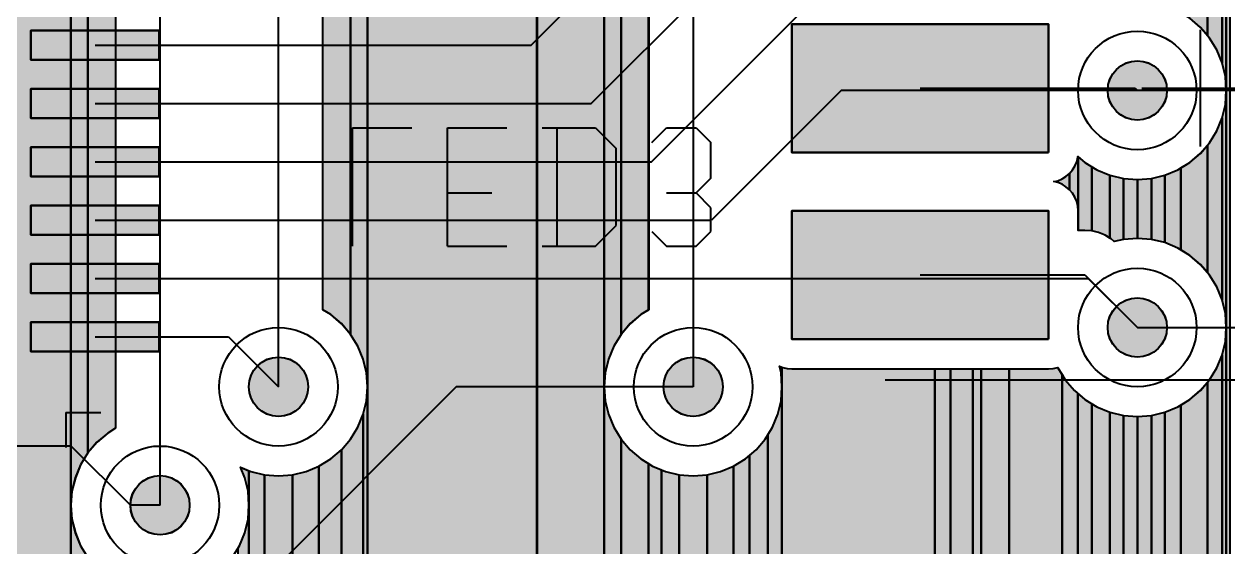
# Model space of a CAD drawing. Header units: millimetres. Extents: x 1.4 to 58.4, y 2.1 to 36.1.
# Drawn here: x 26.27 to 36.6, y 10.12 to 14.61 of the extents above; entities that cross this region are included whole.
import ezdxf

# ---------------------------------------------------------------- set-up
doc = ezdxf.new("R2010")
doc.units = ezdxf.units.MM
for name, color, linetype in [('bottom_copper', 7, 'Continuous'), ('bottom_silk', 7, 'Continuous'), ('drill_plated', 7, 'Continuous'), ('top_copper', 7, 'Continuous'), ('top_silk', 7, 'Continuous')]:
    doc.layers.add(name, color=color, linetype=linetype)

# ---------------------------------------------------------------- blocks, each defined once
blk = doc.blocks.new('Block8124')
at = {"layer": 'bottom_copper', "lineweight": 40}
for points in [[(1.408, 11.049), (1.401, 11.169), (1.373, 11.285), (1.373, 12.483), (1.408, 12.513), (1.408, 11.049)], [(1.438, 0), (1.408, 0), (1.408, 12.513), (1.438, 12.538), (1.438, 0)], [(1.247, 11.519), (1.187, 11.589), (1.096, 11.667), (1.02, 11.714), (1.02, 12.326), (1.136, 12.354), (1.247, 12.4), (1.247, 11.519)], [(1.373, 11.285), (1.327, 11.396), (1.265, 11.498), (1.247, 11.519), (1.247, 12.4), (1.35, 12.463), (1.373, 12.483), (1.373, 11.285)], [(1.408, 9.017), (1.401, 9.137), (1.373, 9.253), (1.373, 10.813), (1.401, 10.929), (1.408, 11.049), (1.408, 9.017)], [(1.373, 9.253), (1.327, 9.364), (1.265, 9.466), (1.247, 9.487), (1.247, 10.579), (1.265, 10.6), (1.327, 10.702), (1.373, 10.813), (1.373, 9.253)], [(1.247, 9.487), (1.187, 9.558), (1.096, 9.635), (1.02, 9.682), (1.02, 10.384), (1.096, 10.431), (1.187, 10.508), (1.247, 10.579), (1.247, 9.487)], [(0.139, 10.017), (0.136, 10.057), (0.127, 10.096), (0.111, 10.133), (0.09, 10.167), (0.065, 10.197), (0.065, 10.337), (0.09, 10.367), (0.111, 10.401), (0.127, 10.438), (0.136, 10.477), (0.136, 10.482), (0.139, 10.48), (0.139, 10.017)], [(0.256, 9.845), (0.196, 9.849), (0.181, 9.848), (0.139, 9.848), (0.139, 10.48), (0.197, 10.431), (0.256, 10.394), (0.256, 9.845)], [(0.065, 10.197), (0.034, 10.223), (0, 10.244), (-0.037, 10.259), (-0.069, 10.267), (-0.037, 10.275), (0, 10.29), (0.034, 10.311), (0.065, 10.337), (0.065, 10.197)], [(0.41, 9.783), (0.37, 9.808), (0.314, 9.831), (0.256, 9.845), (0.256, 10.394), (0.299, 10.368), (0.41, 10.322), (0.41, 9.783)], [(1.02, 9.682), (0.993, 9.698), (0.883, 9.744), (0.883, 10.322), (0.993, 10.368), (1.02, 10.384), (1.02, 9.682)], [(0.527, 9.772), (0.448, 9.753), (0.421, 9.776), (0.41, 9.783), (0.41, 10.322), (0.527, 10.294), (0.527, 9.772)], [(0.646, 9.781), (0.527, 9.772), (0.527, 10.294), (0.646, 10.285), (0.646, 9.781)], [(0.766, 9.772), (0.646, 9.781), (0.646, 10.285), (0.766, 10.294), (0.766, 9.772)], [(0.883, 9.744), (0.766, 9.772), (0.766, 10.294), (0.883, 10.322), (0.883, 9.744)], [(0.139, 9.848), (0.138, 9.848), (0.138, 10.007), (0.139, 10.017), (0.139, 9.848)], [(1.408, 0), (1.373, 0), (1.373, 8.781), (1.401, 8.897), (1.408, 9.017), (1.408, 0)], [(1.373, 0), (1.247, 0), (1.247, 8.547), (1.265, 8.568), (1.327, 8.67), (1.373, 8.781), (1.373, 0)], [(0, 0), (-0.454, 0), (-0.454, 8.663), (-0.126, 8.663), (-0.116, 8.662), (-0.076, 8.665), (-0.037, 8.675), (-0.035, 8.67), (0, 8.613), (0, 0)], [(0.136, 0), (0, 0), (0, 8.613), (0.028, 8.568), (0.106, 8.476), (0.136, 8.451), (0.136, 0)], [(1.247, 0), (1.02, 0), (1.02, 8.352), (1.096, 8.399), (1.187, 8.476), (1.247, 8.547), (1.247, 0)], [(0.256, 0), (0.136, 0), (0.136, 8.451), (0.197, 8.399), (0.256, 8.362), (0.256, 0)], [(0.41, 0), (0.256, 0), (0.256, 8.362), (0.299, 8.336), (0.41, 8.29), (0.41, 0)], [(0.527, 0), (0.41, 0), (0.41, 8.29), (0.527, 8.262), (0.527, 0)], [(0.646, 0), (0.527, 0), (0.527, 8.262), (0.646, 8.253), (0.646, 0)], [(0.766, 0), (0.646, 0), (0.646, 8.253), (0.766, 8.262), (0.766, 0)], [(0.883, 0), (0.766, 0), (0.766, 8.262), (0.883, 8.29), (0.883, 0)], [(1.02, 0), (0.883, 0), (0.883, 8.29), (0.993, 8.336), (1.02, 8.352), (1.02, 0)]]:
    blk.add_hatch(color=7, dxfattribs=at).paths.add_polyline_path(points, flags=0)
at = {"layer": 'bottom_copper', "color": 7, "lineweight": 40}
for points in [[(1.408, 11.049), (1.401, 11.169), (1.373, 11.285), (1.373, 12.483), (1.408, 12.513), (1.408, 11.049)], [(1.438, 0), (1.408, 0), (1.408, 12.513), (1.438, 12.538), (1.438, 0)], [(1.247, 11.519), (1.187, 11.589), (1.096, 11.667), (1.02, 11.714), (1.02, 12.326), (1.136, 12.354), (1.247, 12.4), (1.247, 11.519)], [(1.373, 11.285), (1.327, 11.396), (1.265, 11.498), (1.247, 11.519), (1.247, 12.4), (1.35, 12.463), (1.373, 12.483), (1.373, 11.285)], [(1.408, 9.017), (1.401, 9.137), (1.373, 9.253), (1.373, 10.813), (1.401, 10.929), (1.408, 11.049), (1.408, 9.017)], [(1.373, 9.253), (1.327, 9.364), (1.265, 9.466), (1.247, 9.487), (1.247, 10.579), (1.265, 10.6), (1.327, 10.702), (1.373, 10.813), (1.373, 9.253)], [(1.247, 9.487), (1.187, 9.558), (1.096, 9.635), (1.02, 9.682), (1.02, 10.384), (1.096, 10.431), (1.187, 10.508), (1.247, 10.579), (1.247, 9.487)], [(0.139, 10.017), (0.136, 10.057), (0.127, 10.096), (0.111, 10.133), (0.09, 10.167), (0.065, 10.197), (0.065, 10.337), (0.09, 10.367), (0.111, 10.401), (0.127, 10.438), (0.136, 10.477), (0.136, 10.482), (0.139, 10.48), (0.139, 10.017)], [(0.256, 9.845), (0.196, 9.849), (0.181, 9.848), (0.139, 9.848), (0.139, 10.48), (0.197, 10.431), (0.256, 10.394), (0.256, 9.845)], [(0.065, 10.197), (0.034, 10.223), (0, 10.244), (-0.037, 10.259), (-0.069, 10.267), (-0.037, 10.275), (0, 10.29), (0.034, 10.311), (0.065, 10.337), (0.065, 10.197)], [(0.41, 9.783), (0.37, 9.808), (0.314, 9.831), (0.256, 9.845), (0.256, 10.394), (0.299, 10.368), (0.41, 10.322), (0.41, 9.783)], [(1.02, 9.682), (0.993, 9.698), (0.883, 9.744), (0.883, 10.322), (0.993, 10.368), (1.02, 10.384), (1.02, 9.682)], [(0.527, 9.772), (0.448, 9.753), (0.421, 9.776), (0.41, 9.783), (0.41, 10.322), (0.527, 10.294), (0.527, 9.772)], [(0.646, 9.781), (0.527, 9.772), (0.527, 10.294), (0.646, 10.285), (0.646, 9.781)], [(0.766, 9.772), (0.646, 9.781), (0.646, 10.285), (0.766, 10.294), (0.766, 9.772)], [(0.883, 9.744), (0.766, 9.772), (0.766, 10.294), (0.883, 10.322), (0.883, 9.744)], [(0.139, 9.848), (0.138, 9.848), (0.138, 10.007), (0.139, 10.017), (0.139, 9.848)], [(1.408, 0), (1.373, 0), (1.373, 8.781), (1.401, 8.897), (1.408, 9.017), (1.408, 0)], [(1.373, 0), (1.247, 0), (1.247, 8.547), (1.265, 8.568), (1.327, 8.67), (1.373, 8.781), (1.373, 0)], [(0, 0), (-0.454, 0), (-0.454, 8.663), (-0.126, 8.663), (-0.116, 8.662), (-0.076, 8.665), (-0.037, 8.675), (-0.035, 8.67), (0, 8.613), (0, 0)], [(0.136, 0), (0, 0), (0, 8.613), (0.028, 8.568), (0.106, 8.476), (0.136, 8.451), (0.136, 0)], [(1.247, 0), (1.02, 0), (1.02, 8.352), (1.096, 8.399), (1.187, 8.476), (1.247, 8.547), (1.247, 0)], [(0.256, 0), (0.136, 0), (0.136, 8.451), (0.197, 8.399), (0.256, 8.362), (0.256, 0)], [(0.41, 0), (0.256, 0), (0.256, 8.362), (0.299, 8.336), (0.41, 8.29), (0.41, 0)], [(0.527, 0), (0.41, 0), (0.41, 8.29), (0.527, 8.262), (0.527, 0)], [(0.646, 0), (0.527, 0), (0.527, 8.262), (0.646, 8.253), (0.646, 0)], [(0.766, 0), (0.646, 0), (0.646, 8.253), (0.766, 8.262), (0.766, 0)], [(0.883, 0), (0.766, 0), (0.766, 8.262), (0.883, 8.29), (0.883, 0)], [(1.02, 0), (0.883, 0), (0.883, 8.29), (0.993, 8.336), (1.02, 8.352), (1.02, 0)]]:
    blk.add_lwpolyline(points, close=True, dxfattribs=at)
blk = doc.blocks.new('Block11624')
at = {"layer": 'bottom_copper', "lineweight": 40}
for points in [[(2.562, 0), (1.109, 0), (1.109, 32.385), (2.562, 32.385), (2.562, 0)], [(2.566, 1.993), (2.562, 1.933), (2.562, 32.385), (2.566, 32.385), (2.566, 1.993)], [(3.139, 2.314), (2.959, 2.314), (2.944, 2.315), (2.884, 2.311), (2.826, 2.296), (2.77, 2.273), (2.719, 2.242), (2.674, 2.203), (2.635, 2.158), (2.603, 2.107), (2.58, 2.051), (2.566, 1.993), (2.566, 32.385), (3.139, 32.385), (3.139, 2.314)], [(3.285, 8.958), (3.222, 8.856), (3.176, 8.745), (3.148, 8.629), (3.139, 8.509), (3.139, 20.701), (3.148, 20.581), (3.176, 20.465), (3.222, 20.354), (3.285, 20.252), (3.285, 8.958)], [(3.521, 9.168), (3.454, 9.127), (3.362, 9.05), (3.285, 8.958), (3.285, 20.252), (3.362, 20.16), (3.454, 20.083), (3.521, 20.042), (3.521, 9.168)], [(1.109, 8.509), (1.102, 8.629), (1.074, 8.745), (1.028, 8.856), (0.965, 8.958), (0.965, 14.41), (1.028, 14.512), (1.074, 14.623), (1.102, 14.739), (1.109, 14.859), (1.109, 8.509)], [(0.965, 8.958), (0.887, 9.05), (0.796, 9.127), (0.728, 9.169), (0.728, 14.199), (0.796, 14.241), (0.887, 14.319), (0.965, 14.41), (0.965, 8.958)], [(3.522, 9.169), (3.521, 9.168), (3.521, 12.065), (3.522, 12.05), (3.522, 9.169)], [(4.665, 8.509), (4.658, 8.629), (4.644, 8.686), (4.665, 8.678), (4.665, 8.509)], [(5.977, 2.314), (4.665, 2.314), (4.665, 8.678), (4.672, 8.675), (4.711, 8.665), (4.751, 8.662), (4.761, 8.663), (5.977, 8.663), (5.977, 2.314)], [(6.11, 2.296), (6.052, 2.311), (5.992, 2.315), (5.977, 2.314), (5.977, 8.663), (6.11, 8.663), (6.11, 2.296)], [(6.301, 2.158), (6.262, 2.203), (6.217, 2.242), (6.166, 2.273), (6.11, 2.296), (6.11, 8.663), (6.301, 8.663), (6.301, 2.158)], [(6.374, 1.933), (6.369, 1.993), (6.355, 2.051), (6.332, 2.107), (6.301, 2.158), (6.301, 8.663), (6.374, 8.663), (6.374, 1.933)], [(6.613, 0), (6.374, 0), (6.374, 8.663), (6.613, 8.663), (6.613, 0)], [(1.109, 0), (1.074, 0), (1.074, 8.273), (1.102, 8.389), (1.109, 8.509), (1.109, 0)], [(3.285, 2.314), (3.139, 2.314), (3.139, 8.509), (3.148, 8.389), (3.176, 8.273), (3.222, 8.162), (3.285, 8.06), (3.285, 2.314)], [(4.665, 2.314), (4.545, 2.314), (4.545, 8.098), (4.584, 8.162), (4.63, 8.273), (4.658, 8.389), (4.665, 8.509), (4.665, 2.314)], [(1.074, 0), (0.887, 0), (0.887, 7.969), (0.965, 8.06), (1.028, 8.162), (1.074, 8.273), (1.074, 0)], [(3.521, 2.314), (3.285, 2.314), (3.285, 8.06), (3.362, 7.969), (3.454, 7.891), (3.521, 7.85), (3.521, 2.314)], [(4.545, 2.314), (4.387, 2.314), (4.387, 7.92), (4.444, 7.969), (4.521, 8.06), (4.545, 8.098), (4.545, 2.314)], [(0.887, 0), (0.694, 0), (0.694, 7.828), (0.796, 7.891), (0.887, 7.969), (0.887, 0)], [(3.633, 2.314), (3.521, 2.314), (3.521, 7.85), (3.556, 7.828), (3.633, 7.796), (3.633, 2.314)], [(4.387, 2.314), (4.25, 2.314), (4.25, 7.828), (4.352, 7.891), (4.387, 7.92), (4.387, 2.314)], [(0.093, 7.493), (0.086, 7.613), (0.058, 7.729), (0.021, 7.819), (0.093, 7.789), (0.093, 7.493)], [(0.227, 0), (0.093, 0), (0.093, 7.789), (0.111, 7.782), (0.227, 7.754), (0.227, 0)], [(0.467, 0), (0.227, 0), (0.227, 7.754), (0.347, 7.745), (0.467, 7.754), (0.467, 0)], [(0.694, 0), (0.467, 0), (0.467, 7.754), (0.583, 7.782), (0.694, 7.828), (0.694, 0)], [(3.783, 2.314), (3.633, 2.314), (3.633, 7.796), (3.667, 7.782), (3.783, 7.754), (3.783, 2.314)], [(4.023, 2.314), (3.783, 2.314), (3.783, 7.754), (3.903, 7.745), (4.023, 7.754), (4.023, 2.314)], [(4.25, 2.314), (4.023, 2.314), (4.023, 7.754), (4.139, 7.782), (4.25, 7.828), (4.25, 2.314)], [(0.093, 0), (0, 0), (0, 7.126), (0.012, 7.146), (0.058, 7.257), (0.086, 7.373), (0.093, 7.493), (0.093, 0)]]:
    blk.add_hatch(color=7, dxfattribs=at).paths.add_polyline_path(points, flags=0)
at = {"layer": 'bottom_copper', "color": 7, "lineweight": 40}
for points in [[(2.562, 0), (1.109, 0), (1.109, 32.385), (2.562, 32.385), (2.562, 0)], [(2.566, 1.993), (2.562, 1.933), (2.562, 32.385), (2.566, 32.385), (2.566, 1.993)], [(3.139, 2.314), (2.959, 2.314), (2.944, 2.315), (2.884, 2.311), (2.826, 2.296), (2.77, 2.273), (2.719, 2.242), (2.674, 2.203), (2.635, 2.158), (2.603, 2.107), (2.58, 2.051), (2.566, 1.993), (2.566, 32.385), (3.139, 32.385), (3.139, 2.314)], [(3.285, 8.958), (3.222, 8.856), (3.176, 8.745), (3.148, 8.629), (3.139, 8.509), (3.139, 20.701), (3.148, 20.581), (3.176, 20.465), (3.222, 20.354), (3.285, 20.252), (3.285, 8.958)], [(3.521, 9.168), (3.454, 9.127), (3.362, 9.05), (3.285, 8.958), (3.285, 20.252), (3.362, 20.16), (3.454, 20.083), (3.521, 20.042), (3.521, 9.168)], [(1.109, 8.509), (1.102, 8.629), (1.074, 8.745), (1.028, 8.856), (0.965, 8.958), (0.965, 14.41), (1.028, 14.512), (1.074, 14.623), (1.102, 14.739), (1.109, 14.859), (1.109, 8.509)], [(0.965, 8.958), (0.887, 9.05), (0.796, 9.127), (0.728, 9.169), (0.728, 14.199), (0.796, 14.241), (0.887, 14.319), (0.965, 14.41), (0.965, 8.958)], [(3.522, 9.169), (3.521, 9.168), (3.521, 12.065), (3.522, 12.05), (3.522, 9.169)], [(4.665, 8.509), (4.658, 8.629), (4.644, 8.686), (4.665, 8.678), (4.665, 8.509)], [(5.977, 2.314), (4.665, 2.314), (4.665, 8.678), (4.672, 8.675), (4.711, 8.665), (4.751, 8.662), (4.761, 8.663), (5.977, 8.663), (5.977, 2.314)], [(6.11, 2.296), (6.052, 2.311), (5.992, 2.315), (5.977, 2.314), (5.977, 8.663), (6.11, 8.663), (6.11, 2.296)], [(6.301, 2.158), (6.262, 2.203), (6.217, 2.242), (6.166, 2.273), (6.11, 2.296), (6.11, 8.663), (6.301, 8.663), (6.301, 2.158)], [(6.374, 1.933), (6.369, 1.993), (6.355, 2.051), (6.332, 2.107), (6.301, 2.158), (6.301, 8.663), (6.374, 8.663), (6.374, 1.933)], [(6.613, 0), (6.374, 0), (6.374, 8.663), (6.613, 8.663), (6.613, 0)], [(1.109, 0), (1.074, 0), (1.074, 8.273), (1.102, 8.389), (1.109, 8.509), (1.109, 0)], [(3.285, 2.314), (3.139, 2.314), (3.139, 8.509), (3.148, 8.389), (3.176, 8.273), (3.222, 8.162), (3.285, 8.06), (3.285, 2.314)], [(4.665, 2.314), (4.545, 2.314), (4.545, 8.098), (4.584, 8.162), (4.63, 8.273), (4.658, 8.389), (4.665, 8.509), (4.665, 2.314)], [(1.074, 0), (0.887, 0), (0.887, 7.969), (0.965, 8.06), (1.028, 8.162), (1.074, 8.273), (1.074, 0)], [(3.521, 2.314), (3.285, 2.314), (3.285, 8.06), (3.362, 7.969), (3.454, 7.891), (3.521, 7.85), (3.521, 2.314)], [(4.545, 2.314), (4.387, 2.314), (4.387, 7.92), (4.444, 7.969), (4.521, 8.06), (4.545, 8.098), (4.545, 2.314)], [(0.887, 0), (0.694, 0), (0.694, 7.828), (0.796, 7.891), (0.887, 7.969), (0.887, 0)], [(3.633, 2.314), (3.521, 2.314), (3.521, 7.85), (3.556, 7.828), (3.633, 7.796), (3.633, 2.314)], [(4.387, 2.314), (4.25, 2.314), (4.25, 7.828), (4.352, 7.891), (4.387, 7.92), (4.387, 2.314)], [(0.093, 7.493), (0.086, 7.613), (0.058, 7.729), (0.021, 7.819), (0.093, 7.789), (0.093, 7.493)], [(0.227, 0), (0.093, 0), (0.093, 7.789), (0.111, 7.782), (0.227, 7.754), (0.227, 0)], [(0.467, 0), (0.227, 0), (0.227, 7.754), (0.347, 7.745), (0.467, 7.754), (0.467, 0)], [(0.694, 0), (0.467, 0), (0.467, 7.754), (0.583, 7.782), (0.694, 7.828), (0.694, 0)], [(3.783, 2.314), (3.633, 2.314), (3.633, 7.796), (3.667, 7.782), (3.783, 7.754), (3.783, 2.314)], [(4.023, 2.314), (3.783, 2.314), (3.783, 7.754), (3.903, 7.745), (4.023, 7.754), (4.023, 2.314)], [(4.25, 2.314), (4.023, 2.314), (4.023, 7.754), (4.139, 7.782), (4.25, 7.828), (4.25, 2.314)], [(0.093, 0), (0, 0), (0, 7.126), (0.012, 7.146), (0.058, 7.257), (0.086, 7.373), (0.093, 7.493), (0.093, 0)]]:
    blk.add_lwpolyline(points, close=True, dxfattribs=at)
blk = doc.blocks.new('Block12349')
at = {"layer": 'bottom_copper', "lineweight": 40}
for points in [[(1.479, 0), (0.754, 0), (0.754, 32.385), (1.479, 32.385), (1.479, 0)], [(1.625, 7.942), (1.562, 7.84), (1.517, 7.729), (1.488, 7.613), (1.479, 7.493), (1.479, 13.843), (1.488, 13.723), (1.517, 13.607), (1.562, 13.496), (1.625, 13.394), (1.625, 7.942)], [(1.862, 8.153), (1.794, 8.111), (1.703, 8.034), (1.625, 7.942), (1.625, 13.394), (1.703, 13.303), (1.794, 13.225), (1.862, 13.183), (1.862, 8.153)], [(1.625, 0), (1.479, 0), (1.479, 7.493), (1.488, 7.373), (1.517, 7.257), (1.562, 7.146), (1.625, 7.044), (1.625, 0)]]:
    blk.add_hatch(color=7, dxfattribs=at).paths.add_polyline_path(points, flags=0)
at = {"layer": 'bottom_copper', "color": 7, "lineweight": 40}
for points in [[(1.479, 0), (0.754, 0), (0.754, 32.385), (1.479, 32.385), (1.479, 0)], [(1.625, 7.942), (1.562, 7.84), (1.517, 7.729), (1.488, 7.613), (1.479, 7.493), (1.479, 13.843), (1.488, 13.723), (1.517, 13.607), (1.562, 13.496), (1.625, 13.394), (1.625, 7.942)], [(1.862, 8.153), (1.794, 8.111), (1.703, 8.034), (1.625, 7.942), (1.625, 13.394), (1.703, 13.303), (1.794, 13.225), (1.862, 13.183), (1.862, 8.153)], [(1.625, 0), (1.479, 0), (1.479, 7.493), (1.488, 7.373), (1.517, 7.257), (1.562, 7.146), (1.625, 7.044), (1.625, 0)]]:
    blk.add_lwpolyline(points, close=True, dxfattribs=at)

msp = doc.modelspace()

# ---------------------------------------------------------------- hatches: boundary and pattern name
at = {"layer": 'bottom_copper', "lineweight": 40}
for points in [[(35.06, 13.505), (32.86, 13.505), (32.86, 14.605), (35.06, 14.605), (35.06, 13.505)], [(36.071, 13.987), (36.057, 13.94), (36.033, 13.896), (36.002, 13.857), (35.963, 13.826), (35.919, 13.802), (35.872, 13.788), (35.822, 13.783), (35.772, 13.788), (35.725, 13.802), (35.681, 13.826), (35.642, 13.857), (35.611, 13.896), (35.587, 13.94), (35.573, 13.987), (35.568, 14.037), (35.573, 14.087), (35.587, 14.134), (35.611, 14.178), (35.642, 14.217), (35.681, 14.248), (35.725, 14.272), (35.772, 14.286), (35.822, 14.291), (35.872, 14.286), (35.919, 14.272), (35.963, 14.248), (36.002, 14.217), (36.033, 14.178), (36.057, 14.134), (36.071, 14.087), (36.076, 14.037), (36.071, 13.987)], [(35.06, 11.905), (32.86, 11.905), (32.86, 13.005), (35.06, 13.005), (35.06, 11.905)], [(36.071, 11.955), (36.057, 11.908), (36.033, 11.864), (36.002, 11.825), (35.963, 11.794), (35.919, 11.77), (35.872, 11.756), (35.822, 11.751), (35.772, 11.756), (35.725, 11.77), (35.681, 11.794), (35.642, 11.825), (35.611, 11.864), (35.587, 11.908), (35.573, 11.955), (35.568, 12.005), (35.573, 12.055), (35.587, 12.102), (35.611, 12.146), (35.642, 12.185), (35.681, 12.216), (35.725, 12.24), (35.772, 12.254), (35.822, 12.259), (35.872, 12.254), (35.919, 12.24), (35.963, 12.216), (36.002, 12.185), (36.033, 12.146), (36.057, 12.102), (36.071, 12.055), (36.076, 12.005), (36.071, 11.955)], [(28.705, 11.447), (28.691, 11.4), (28.667, 11.356), (28.636, 11.317), (28.597, 11.286), (28.553, 11.262), (28.506, 11.248), (28.456, 11.243), (28.406, 11.248), (28.359, 11.262), (28.315, 11.286), (28.276, 11.317), (28.245, 11.356), (28.221, 11.4), (28.207, 11.447), (28.202, 11.497), (28.207, 11.547), (28.221, 11.594), (28.245, 11.638), (28.276, 11.677), (28.315, 11.708), (28.359, 11.732), (28.406, 11.746), (28.456, 11.751), (28.506, 11.746), (28.553, 11.732), (28.597, 11.708), (28.636, 11.677), (28.667, 11.638), (28.691, 11.594), (28.705, 11.547), (28.71, 11.497), (28.705, 11.447)], [(32.261, 11.447), (32.247, 11.4), (32.223, 11.356), (32.192, 11.317), (32.153, 11.286), (32.109, 11.262), (32.062, 11.248), (32.012, 11.243), (31.962, 11.248), (31.915, 11.262), (31.871, 11.286), (31.832, 11.317), (31.801, 11.356), (31.777, 11.4), (31.763, 11.447), (31.758, 11.497), (31.763, 11.547), (31.777, 11.594), (31.801, 11.638), (31.832, 11.677), (31.871, 11.708), (31.915, 11.732), (31.962, 11.746), (32.012, 11.751), (32.062, 11.746), (32.109, 11.732), (32.153, 11.708), (32.192, 11.677), (32.223, 11.638), (32.247, 11.594), (32.261, 11.547), (32.266, 11.497), (32.261, 11.447)], [(27.689, 10.431), (27.675, 10.384), (27.651, 10.34), (27.62, 10.301), (27.581, 10.27), (27.537, 10.246), (27.49, 10.232), (27.44, 10.227), (27.39, 10.232), (27.343, 10.246), (27.299, 10.27), (27.26, 10.301), (27.229, 10.34), (27.205, 10.384), (27.191, 10.431), (27.186, 10.481), (27.191, 10.531), (27.205, 10.578), (27.229, 10.622), (27.26, 10.661), (27.299, 10.692), (27.343, 10.716), (27.39, 10.73), (27.44, 10.735), (27.49, 10.73), (27.537, 10.716), (27.581, 10.692), (27.62, 10.661), (27.651, 10.622), (27.675, 10.578), (27.689, 10.531), (27.694, 10.481), (27.689, 10.431)]]:
    msp.add_hatch(color=7, dxfattribs=at).paths.add_polyline_path(points, flags=0)
at = {"layer": 'drill_plated', "lineweight": 40}
for points in [[(36.071, 13.987), (36.057, 13.94), (36.033, 13.896), (36.002, 13.857), (35.963, 13.826), (35.919, 13.802), (35.872, 13.788), (35.822, 13.783), (35.772, 13.788), (35.725, 13.802), (35.681, 13.826), (35.642, 13.857), (35.611, 13.896), (35.587, 13.94), (35.573, 13.987), (35.568, 14.037), (35.573, 14.087), (35.587, 14.134), (35.611, 14.178), (35.642, 14.217), (35.681, 14.248), (35.725, 14.272), (35.772, 14.286), (35.822, 14.291), (35.872, 14.286), (35.919, 14.272), (35.963, 14.248), (36.002, 14.217), (36.033, 14.178), (36.057, 14.134), (36.071, 14.087), (36.076, 14.037), (36.071, 13.987)], [(36.071, 11.955), (36.057, 11.908), (36.033, 11.864), (36.002, 11.825), (35.963, 11.794), (35.919, 11.77), (35.872, 11.756), (35.822, 11.751), (35.772, 11.756), (35.725, 11.77), (35.681, 11.794), (35.642, 11.825), (35.611, 11.864), (35.587, 11.908), (35.573, 11.955), (35.568, 12.005), (35.573, 12.055), (35.587, 12.102), (35.611, 12.146), (35.642, 12.185), (35.681, 12.216), (35.725, 12.24), (35.772, 12.254), (35.822, 12.259), (35.872, 12.254), (35.919, 12.24), (35.963, 12.216), (36.002, 12.185), (36.033, 12.146), (36.057, 12.102), (36.071, 12.055), (36.076, 12.005), (36.071, 11.955)], [(28.705, 11.447), (28.691, 11.4), (28.667, 11.356), (28.636, 11.317), (28.597, 11.286), (28.553, 11.262), (28.506, 11.248), (28.456, 11.243), (28.406, 11.248), (28.359, 11.262), (28.315, 11.286), (28.276, 11.317), (28.245, 11.356), (28.221, 11.4), (28.207, 11.447), (28.202, 11.497), (28.207, 11.547), (28.221, 11.594), (28.245, 11.638), (28.276, 11.677), (28.315, 11.708), (28.359, 11.732), (28.406, 11.746), (28.456, 11.751), (28.506, 11.746), (28.553, 11.732), (28.597, 11.708), (28.636, 11.677), (28.667, 11.638), (28.691, 11.594), (28.705, 11.547), (28.71, 11.497), (28.705, 11.447)], [(32.261, 11.447), (32.247, 11.4), (32.223, 11.356), (32.192, 11.317), (32.153, 11.286), (32.109, 11.262), (32.062, 11.248), (32.012, 11.243), (31.962, 11.248), (31.915, 11.262), (31.871, 11.286), (31.832, 11.317), (31.801, 11.356), (31.777, 11.4), (31.763, 11.447), (31.758, 11.497), (31.763, 11.547), (31.777, 11.594), (31.801, 11.638), (31.832, 11.677), (31.871, 11.708), (31.915, 11.732), (31.962, 11.746), (32.012, 11.751), (32.062, 11.746), (32.109, 11.732), (32.153, 11.708), (32.192, 11.677), (32.223, 11.638), (32.247, 11.594), (32.261, 11.547), (32.266, 11.497), (32.261, 11.447)], [(27.689, 10.431), (27.675, 10.384), (27.651, 10.34), (27.62, 10.301), (27.581, 10.27), (27.537, 10.246), (27.49, 10.232), (27.44, 10.227), (27.39, 10.232), (27.343, 10.246), (27.299, 10.27), (27.26, 10.301), (27.229, 10.34), (27.205, 10.384), (27.191, 10.431), (27.186, 10.481), (27.191, 10.531), (27.205, 10.578), (27.229, 10.622), (27.26, 10.661), (27.299, 10.692), (27.343, 10.716), (27.39, 10.73), (27.44, 10.735), (27.49, 10.73), (27.537, 10.716), (27.581, 10.692), (27.62, 10.661), (27.651, 10.622), (27.675, 10.578), (27.689, 10.531), (27.694, 10.481), (27.689, 10.431)]]:
    msp.add_hatch(color=7, dxfattribs=at).paths.add_polyline_path(points, flags=0)
at = {"layer": 'top_copper', "lineweight": 40}
for points in [[(27.433, 14.3), (26.333, 14.3), (26.333, 14.55), (27.433, 14.55), (27.433, 14.3)], [(36.071, 13.987), (36.057, 13.94), (36.033, 13.896), (36.002, 13.857), (35.963, 13.826), (35.919, 13.802), (35.872, 13.788), (35.822, 13.783), (35.772, 13.788), (35.725, 13.802), (35.681, 13.826), (35.642, 13.857), (35.611, 13.896), (35.587, 13.94), (35.573, 13.987), (35.568, 14.037), (35.573, 14.087), (35.587, 14.134), (35.611, 14.178), (35.642, 14.217), (35.681, 14.248), (35.725, 14.272), (35.772, 14.286), (35.822, 14.291), (35.872, 14.286), (35.919, 14.272), (35.963, 14.248), (36.002, 14.217), (36.033, 14.178), (36.057, 14.134), (36.071, 14.087), (36.076, 14.037), (36.071, 13.987)], [(27.433, 13.8), (26.333, 13.8), (26.333, 14.05), (27.433, 14.05), (27.433, 13.8)], [(27.433, 13.3), (26.333, 13.3), (26.333, 13.55), (27.433, 13.55), (27.433, 13.3)], [(27.433, 12.8), (26.333, 12.8), (26.333, 13.05), (27.433, 13.05), (27.433, 12.8)], [(27.433, 12.3), (26.333, 12.3), (26.333, 12.55), (27.433, 12.55), (27.433, 12.3)], [(36.071, 11.955), (36.057, 11.908), (36.033, 11.864), (36.002, 11.825), (35.963, 11.794), (35.919, 11.77), (35.872, 11.756), (35.822, 11.751), (35.772, 11.756), (35.725, 11.77), (35.681, 11.794), (35.642, 11.825), (35.611, 11.864), (35.587, 11.908), (35.573, 11.955), (35.568, 12.005), (35.573, 12.055), (35.587, 12.102), (35.611, 12.146), (35.642, 12.185), (35.681, 12.216), (35.725, 12.24), (35.772, 12.254), (35.822, 12.259), (35.872, 12.254), (35.919, 12.24), (35.963, 12.216), (36.002, 12.185), (36.033, 12.146), (36.057, 12.102), (36.071, 12.055), (36.076, 12.005), (36.071, 11.955)], [(27.433, 11.8), (26.333, 11.8), (26.333, 12.05), (27.433, 12.05), (27.433, 11.8)], [(28.705, 11.447), (28.691, 11.4), (28.667, 11.356), (28.636, 11.317), (28.597, 11.286), (28.553, 11.262), (28.506, 11.248), (28.456, 11.243), (28.406, 11.248), (28.359, 11.262), (28.315, 11.286), (28.276, 11.317), (28.245, 11.356), (28.221, 11.4), (28.207, 11.447), (28.202, 11.497), (28.207, 11.547), (28.221, 11.594), (28.245, 11.638), (28.276, 11.677), (28.315, 11.708), (28.359, 11.732), (28.406, 11.746), (28.456, 11.751), (28.506, 11.746), (28.553, 11.732), (28.597, 11.708), (28.636, 11.677), (28.667, 11.638), (28.691, 11.594), (28.705, 11.547), (28.71, 11.497), (28.705, 11.447)], [(32.261, 11.447), (32.247, 11.4), (32.223, 11.356), (32.192, 11.317), (32.153, 11.286), (32.109, 11.262), (32.062, 11.248), (32.012, 11.243), (31.962, 11.248), (31.915, 11.262), (31.871, 11.286), (31.832, 11.317), (31.801, 11.356), (31.777, 11.4), (31.763, 11.447), (31.758, 11.497), (31.763, 11.547), (31.777, 11.594), (31.801, 11.638), (31.832, 11.677), (31.871, 11.708), (31.915, 11.732), (31.962, 11.746), (32.012, 11.751), (32.062, 11.746), (32.109, 11.732), (32.153, 11.708), (32.192, 11.677), (32.223, 11.638), (32.247, 11.594), (32.261, 11.547), (32.266, 11.497), (32.261, 11.447)], [(27.689, 10.431), (27.675, 10.384), (27.651, 10.34), (27.62, 10.301), (27.581, 10.27), (27.537, 10.246), (27.49, 10.232), (27.44, 10.227), (27.39, 10.232), (27.343, 10.246), (27.299, 10.27), (27.26, 10.301), (27.229, 10.34), (27.205, 10.384), (27.191, 10.431), (27.186, 10.481), (27.191, 10.531), (27.205, 10.578), (27.229, 10.622), (27.26, 10.661), (27.299, 10.692), (27.343, 10.716), (27.39, 10.73), (27.44, 10.735), (27.49, 10.73), (27.537, 10.716), (27.581, 10.692), (27.62, 10.661), (27.651, 10.622), (27.675, 10.578), (27.689, 10.531), (27.694, 10.481), (27.689, 10.431)]]:
    msp.add_hatch(color=7, dxfattribs=at).paths.add_polyline_path(points, flags=0)

# ---------------------------------------------------------------- linework, layer by layer
at = {"layer": 'bottom_copper', "color": 7, "lineweight": 40}
for p, q in [((28.456, 11.497), (28.456, 17.847)), ((28.837, 12.157), (28.837, 17.187)), ((27.44, 10.481), (27.44, 17.085)), ((27.059, 16.171), (27.059, 11.141)), ((31.631, 15.038), (31.631, 12.157)), ((32.012, 15.053), (32.012, 11.497)), ((32.86, 14.605), (32.86, 13.505)), ((35.06, 14.605), (32.86, 14.605)), ((35.06, 13.505), (35.06, 14.605)), ((36.362, 14.578), (36.271, 14.655)), ((36.44, 14.486), (36.362, 14.578)), ((36.503, 14.384), (36.44, 14.486)), ((36.549, 14.273), (36.503, 14.384)), ((36.577, 14.157), (36.549, 14.273)), ((36.584, 14.037), (36.577, 14.157)), ((33.96, 14.055), (35.804, 14.055)), ((35.804, 14.055), (35.822, 14.037)), ((36.577, 13.917), (36.584, 14.037)), ((36.549, 13.801), (36.577, 13.917)), ((36.503, 13.69), (36.549, 13.801)), ((36.44, 13.588), (36.503, 13.69)), ((36.362, 13.496), (36.44, 13.588)), ((32.86, 13.505), (35.06, 13.505)), ((35.287, 13.389), (35.302, 13.426)), ((35.302, 13.426), (35.312, 13.465)), ((35.312, 13.465), (35.312, 13.47)), ((35.312, 13.47), (35.373, 13.419)), ((36.271, 13.419), (36.362, 13.496)), ((35.21, 13.299), (35.24, 13.325)), ((35.24, 13.325), (35.266, 13.355)), ((35.266, 13.355), (35.287, 13.389)), ((35.373, 13.419), (35.475, 13.356)), ((35.475, 13.356), (35.586, 13.31)), ((36.058, 13.31), (36.169, 13.356)), ((36.169, 13.356), (36.271, 13.419)), ((35.107, 13.255), (35.139, 13.263)), ((35.139, 13.247), (35.107, 13.255)), ((35.139, 13.263), (35.176, 13.278)), ((35.176, 13.232), (35.139, 13.247)), ((35.176, 13.278), (35.21, 13.299)), ((35.21, 13.211), (35.176, 13.232)), ((35.586, 13.31), (35.702, 13.282)), ((35.702, 13.282), (35.822, 13.273)), ((35.822, 13.273), (35.942, 13.282)), ((35.942, 13.282), (36.058, 13.31)), ((35.24, 13.185), (35.21, 13.211)), ((35.266, 13.155), (35.24, 13.185)), ((35.287, 13.121), (35.266, 13.155)), ((35.302, 13.084), (35.287, 13.121)), ((35.312, 13.045), (35.302, 13.084)), ((35.315, 13.005), (35.312, 13.045)), ((35.312, 13.045), (35.312, 13.045)), ((32.86, 13.005), (32.86, 11.905)), ((35.06, 13.005), (32.86, 13.005)), ((35.06, 11.905), (35.06, 13.005)), ((35.314, 12.995), (35.315, 13.005)), ((35.314, 12.836), (35.314, 12.995)), ((35.357, 12.836), (35.314, 12.836)), ((35.372, 12.837), (35.357, 12.836)), ((35.432, 12.832), (35.372, 12.837)), ((35.49, 12.819), (35.432, 12.832)), ((35.545, 12.796), (35.49, 12.819)), ((35.597, 12.764), (35.545, 12.796)), ((35.624, 12.741), (35.597, 12.764)), ((35.702, 12.76), (35.624, 12.741)), ((35.822, 12.769), (35.702, 12.76)), ((35.942, 12.76), (35.822, 12.769)), ((36.058, 12.732), (35.942, 12.76)), ((36.169, 12.686), (36.058, 12.732)), ((36.271, 12.623), (36.169, 12.686)), ((36.362, 12.546), (36.271, 12.623)), ((36.44, 12.454), (36.362, 12.546)), ((33.96, 12.455), (35.372, 12.455)), ((35.372, 12.455), (35.822, 12.005)), ((36.503, 12.352), (36.44, 12.454)), ((36.549, 12.241), (36.503, 12.352)), ((36.577, 12.125), (36.549, 12.241)), ((28.905, 12.115), (28.837, 12.157)), ((28.997, 12.037), (28.905, 12.115)), ((31.563, 12.115), (31.471, 12.037)), ((31.631, 12.157), (31.563, 12.115)), ((36.584, 12.005), (36.577, 12.125)), ((29.074, 11.946), (28.997, 12.037)), ((31.471, 12.037), (31.394, 11.946)), ((36.577, 11.885), (36.584, 12.005)), ((29.137, 11.844), (29.074, 11.946)), ((31.394, 11.946), (31.331, 11.844)), ((32.86, 11.905), (35.06, 11.905)), ((36.549, 11.769), (36.577, 11.885)), ((29.183, 11.733), (29.137, 11.844)), ((31.331, 11.844), (31.285, 11.733)), ((29.211, 11.617), (29.183, 11.733)), ((31.285, 11.733), (31.257, 11.617)), ((32.767, 11.617), (32.753, 11.674)), ((32.753, 11.674), (32.781, 11.663)), ((36.503, 11.658), (36.549, 11.769)), ((29.218, 11.497), (29.211, 11.617)), ((31.257, 11.617), (31.248, 11.497)), ((32.774, 11.497), (32.767, 11.617)), ((32.781, 11.663), (32.82, 11.653)), ((32.82, 11.653), (32.86, 11.65)), ((32.86, 11.65), (32.87, 11.651)), ((32.87, 11.651), (34.722, 11.651)), ((34.722, 2.988), (34.722, 11.651)), ((34.722, 11.651), (35.05, 11.651)), ((34.722, 11.651), (34.722, 2.988)), ((35.05, 11.651), (35.06, 11.65)), ((35.06, 11.65), (35.1, 11.653)), ((35.1, 11.653), (35.139, 11.663)), ((35.1, 11.653), (35.1, 11.653)), ((35.139, 11.663), (35.139, 11.663)), ((35.139, 11.663), (35.141, 11.658)), ((35.141, 11.658), (35.204, 11.556)), ((36.44, 11.556), (36.503, 11.658)), ((29.211, 11.377), (29.218, 11.497)), ((31.248, 11.497), (31.257, 11.377)), ((32.767, 11.377), (32.774, 11.497)), ((35.204, 11.556), (35.282, 11.464)), ((35.282, 11.464), (35.373, 11.387)), ((36.271, 11.387), (36.362, 11.464)), ((36.362, 11.464), (36.44, 11.556)), ((29.183, 11.261), (29.211, 11.377)), ((31.257, 11.377), (31.285, 11.261)), ((32.739, 11.261), (32.767, 11.377)), ((35.373, 11.387), (35.475, 11.324)), ((36.169, 11.324), (36.271, 11.387)), ((29.137, 11.15), (29.183, 11.261)), ((31.285, 11.261), (31.331, 11.15)), ((32.693, 11.15), (32.739, 11.261)), ((35.475, 11.324), (35.586, 11.278)), ((35.586, 11.278), (35.702, 11.25)), ((35.942, 11.25), (36.058, 11.278)), ((36.058, 11.278), (36.169, 11.324)), ((35.702, 11.25), (35.822, 11.241)), ((35.822, 11.241), (35.942, 11.25)), ((26.991, 11.099), (26.899, 11.021)), ((27.059, 11.141), (26.991, 11.099)), ((28.997, 10.957), (29.074, 11.048)), ((29.074, 11.048), (29.137, 11.15)), ((31.331, 11.15), (31.394, 11.048)), ((31.394, 11.048), (31.471, 10.957)), ((32.553, 10.957), (32.63, 11.048)), ((32.63, 11.048), (32.693, 11.15)), ((26.899, 11.021), (26.822, 10.93)), ((28.905, 10.879), (28.997, 10.957)), ((31.471, 10.957), (31.563, 10.879)), ((32.461, 10.879), (32.553, 10.957)), ((26.822, 10.93), (26.759, 10.828)), ((28.803, 10.816), (28.905, 10.879)), ((31.563, 10.879), (31.665, 10.816)), ((32.359, 10.816), (32.461, 10.879)), ((26.759, 10.828), (26.713, 10.717)), ((28.167, 10.717), (28.13, 10.807)), ((28.13, 10.807), (28.22, 10.77)), ((28.22, 10.77), (28.336, 10.742)), ((28.336, 10.742), (28.456, 10.733)), ((28.456, 10.733), (28.576, 10.742)), ((28.576, 10.742), (28.692, 10.77)), ((28.692, 10.77), (28.803, 10.816)), ((31.665, 10.816), (31.776, 10.77)), ((31.776, 10.77), (31.892, 10.742)), ((31.892, 10.742), (32.012, 10.733)), ((32.012, 10.733), (32.132, 10.742)), ((32.132, 10.742), (32.248, 10.77)), ((32.248, 10.77), (32.359, 10.816)), ((26.713, 10.717), (26.685, 10.601)), ((28.195, 10.601), (28.167, 10.717)), ((26.685, 10.601), (26.676, 10.481)), ((28.202, 10.481), (28.195, 10.601)), ((26.676, 10.481), (26.685, 10.361)), ((28.195, 10.361), (28.202, 10.481)), ((26.685, 10.361), (26.713, 10.245)), ((28.167, 10.245), (28.195, 10.361)), ((26.713, 10.245), (26.759, 10.134)), ((28.121, 10.134), (28.167, 10.245)), ((26.759, 10.134), (26.822, 10.032)), ((28.058, 10.032), (28.121, 10.134))]:
    msp.add_line(p, q, dxfattribs=at)
for points in [[(35.06, 13.505), (32.86, 13.505), (32.86, 14.605), (35.06, 14.605), (35.06, 13.505)], [(36.071, 13.987), (36.057, 13.94), (36.033, 13.896), (36.002, 13.857), (35.963, 13.826), (35.919, 13.802), (35.872, 13.788), (35.822, 13.783), (35.772, 13.788), (35.725, 13.802), (35.681, 13.826), (35.642, 13.857), (35.611, 13.896), (35.587, 13.94), (35.573, 13.987), (35.568, 14.037), (35.573, 14.087), (35.587, 14.134), (35.611, 14.178), (35.642, 14.217), (35.681, 14.248), (35.725, 14.272), (35.772, 14.286), (35.822, 14.291), (35.872, 14.286), (35.919, 14.272), (35.963, 14.248), (36.002, 14.217), (36.033, 14.178), (36.057, 14.134), (36.071, 14.087), (36.076, 14.037), (36.071, 13.987)], [(35.06, 11.905), (32.86, 11.905), (32.86, 13.005), (35.06, 13.005), (35.06, 11.905)], [(36.071, 11.955), (36.057, 11.908), (36.033, 11.864), (36.002, 11.825), (35.963, 11.794), (35.919, 11.77), (35.872, 11.756), (35.822, 11.751), (35.772, 11.756), (35.725, 11.77), (35.681, 11.794), (35.642, 11.825), (35.611, 11.864), (35.587, 11.908), (35.573, 11.955), (35.568, 12.005), (35.573, 12.055), (35.587, 12.102), (35.611, 12.146), (35.642, 12.185), (35.681, 12.216), (35.725, 12.24), (35.772, 12.254), (35.822, 12.259), (35.872, 12.254), (35.919, 12.24), (35.963, 12.216), (36.002, 12.185), (36.033, 12.146), (36.057, 12.102), (36.071, 12.055), (36.076, 12.005), (36.071, 11.955)], [(28.705, 11.447), (28.691, 11.4), (28.667, 11.356), (28.636, 11.317), (28.597, 11.286), (28.553, 11.262), (28.506, 11.248), (28.456, 11.243), (28.406, 11.248), (28.359, 11.262), (28.315, 11.286), (28.276, 11.317), (28.245, 11.356), (28.221, 11.4), (28.207, 11.447), (28.202, 11.497), (28.207, 11.547), (28.221, 11.594), (28.245, 11.638), (28.276, 11.677), (28.315, 11.708), (28.359, 11.732), (28.406, 11.746), (28.456, 11.751), (28.506, 11.746), (28.553, 11.732), (28.597, 11.708), (28.636, 11.677), (28.667, 11.638), (28.691, 11.594), (28.705, 11.547), (28.71, 11.497), (28.705, 11.447)], [(32.261, 11.447), (32.247, 11.4), (32.223, 11.356), (32.192, 11.317), (32.153, 11.286), (32.109, 11.262), (32.062, 11.248), (32.012, 11.243), (31.962, 11.248), (31.915, 11.262), (31.871, 11.286), (31.832, 11.317), (31.801, 11.356), (31.777, 11.4), (31.763, 11.447), (31.758, 11.497), (31.763, 11.547), (31.777, 11.594), (31.801, 11.638), (31.832, 11.677), (31.871, 11.708), (31.915, 11.732), (31.962, 11.746), (32.012, 11.751), (32.062, 11.746), (32.109, 11.732), (32.153, 11.708), (32.192, 11.677), (32.223, 11.638), (32.247, 11.594), (32.261, 11.547), (32.266, 11.497), (32.261, 11.447)], [(27.689, 10.431), (27.675, 10.384), (27.651, 10.34), (27.62, 10.301), (27.581, 10.27), (27.537, 10.246), (27.49, 10.232), (27.44, 10.227), (27.39, 10.232), (27.343, 10.246), (27.299, 10.27), (27.26, 10.301), (27.229, 10.34), (27.205, 10.384), (27.191, 10.431), (27.186, 10.481), (27.191, 10.531), (27.205, 10.578), (27.229, 10.622), (27.26, 10.661), (27.299, 10.692), (27.343, 10.716), (27.39, 10.73), (27.44, 10.735), (27.49, 10.73), (27.537, 10.716), (27.581, 10.692), (27.62, 10.661), (27.651, 10.622), (27.675, 10.578), (27.689, 10.531), (27.694, 10.481), (27.689, 10.431)]]:
    msp.add_lwpolyline(points, close=True, dxfattribs=at)
for centre, major_axis in [((35.822, 14.037), (0.508, 0)), ((35.822, 14.037), (0.254, 0)), ((35.822, 12.005), (0.508, 0)), ((35.822, 12.005), (0.254, 0)), ((28.456, 11.497), (0.508, 0)), ((32.012, 11.497), (0.508, 0)), ((28.456, 11.497), (0.254, 0)), ((32.012, 11.497), (0.254, 0)), ((27.44, 10.481), (0.508, 0)), ((27.44, 10.481), (0.254, 0))]:
    msp.add_ellipse(centre, major_axis=major_axis, ratio=1, dxfattribs=at)
at = {"layer": 'bottom_silk', "color": 7, "lineweight": 40}
for p, q in [((36.36, 14.555), (36.36, 13.555)), ((35.86, 14.055), (36.86, 14.055)), ((29.092, 12.701), (29.092, 13.717)), ((29.092, 13.717), (29.6, 13.717)), ((29.905, 13.717), (30.413, 13.717)), ((29.905, 12.701), (29.905, 13.717)), ((30.718, 13.717), (31.175, 13.717)), ((30.845, 12.701), (30.845, 13.717)), ((31.175, 13.717), (31.353, 13.539)), ((31.657, 13.59), (31.784, 13.717)), ((31.784, 13.717), (32.038, 13.717)), ((32.038, 13.717), (32.165, 13.59)), ((31.353, 12.879), (31.353, 13.539)), ((32.165, 13.285), (32.165, 13.59)), ((32.165, 13.285), (32.038, 13.158)), ((29.905, 13.158), (30.286, 13.158)), ((31.784, 13.158), (32.038, 13.158)), ((32.165, 13.031), (32.038, 13.158)), ((32.165, 12.828), (32.165, 13.031)), ((31.175, 12.701), (31.353, 12.879)), ((31.657, 12.828), (31.784, 12.701)), ((32.038, 12.701), (32.165, 12.828)), ((29.905, 12.701), (30.413, 12.701)), ((30.718, 12.701), (31.175, 12.701)), ((31.784, 12.701), (32.038, 12.701)), ((33.66, 11.555), (39.06, 11.555))]:
    msp.add_line(p, q, dxfattribs=at)
at = {"layer": 'drill_plated', "color": 7, "lineweight": 40}
for points in [[(36.071, 13.987), (36.057, 13.94), (36.033, 13.896), (36.002, 13.857), (35.963, 13.826), (35.919, 13.802), (35.872, 13.788), (35.822, 13.783), (35.772, 13.788), (35.725, 13.802), (35.681, 13.826), (35.642, 13.857), (35.611, 13.896), (35.587, 13.94), (35.573, 13.987), (35.568, 14.037), (35.573, 14.087), (35.587, 14.134), (35.611, 14.178), (35.642, 14.217), (35.681, 14.248), (35.725, 14.272), (35.772, 14.286), (35.822, 14.291), (35.872, 14.286), (35.919, 14.272), (35.963, 14.248), (36.002, 14.217), (36.033, 14.178), (36.057, 14.134), (36.071, 14.087), (36.076, 14.037), (36.071, 13.987)], [(36.071, 11.955), (36.057, 11.908), (36.033, 11.864), (36.002, 11.825), (35.963, 11.794), (35.919, 11.77), (35.872, 11.756), (35.822, 11.751), (35.772, 11.756), (35.725, 11.77), (35.681, 11.794), (35.642, 11.825), (35.611, 11.864), (35.587, 11.908), (35.573, 11.955), (35.568, 12.005), (35.573, 12.055), (35.587, 12.102), (35.611, 12.146), (35.642, 12.185), (35.681, 12.216), (35.725, 12.24), (35.772, 12.254), (35.822, 12.259), (35.872, 12.254), (35.919, 12.24), (35.963, 12.216), (36.002, 12.185), (36.033, 12.146), (36.057, 12.102), (36.071, 12.055), (36.076, 12.005), (36.071, 11.955)], [(28.705, 11.447), (28.691, 11.4), (28.667, 11.356), (28.636, 11.317), (28.597, 11.286), (28.553, 11.262), (28.506, 11.248), (28.456, 11.243), (28.406, 11.248), (28.359, 11.262), (28.315, 11.286), (28.276, 11.317), (28.245, 11.356), (28.221, 11.4), (28.207, 11.447), (28.202, 11.497), (28.207, 11.547), (28.221, 11.594), (28.245, 11.638), (28.276, 11.677), (28.315, 11.708), (28.359, 11.732), (28.406, 11.746), (28.456, 11.751), (28.506, 11.746), (28.553, 11.732), (28.597, 11.708), (28.636, 11.677), (28.667, 11.638), (28.691, 11.594), (28.705, 11.547), (28.71, 11.497), (28.705, 11.447)], [(32.261, 11.447), (32.247, 11.4), (32.223, 11.356), (32.192, 11.317), (32.153, 11.286), (32.109, 11.262), (32.062, 11.248), (32.012, 11.243), (31.962, 11.248), (31.915, 11.262), (31.871, 11.286), (31.832, 11.317), (31.801, 11.356), (31.777, 11.4), (31.763, 11.447), (31.758, 11.497), (31.763, 11.547), (31.777, 11.594), (31.801, 11.638), (31.832, 11.677), (31.871, 11.708), (31.915, 11.732), (31.962, 11.746), (32.012, 11.751), (32.062, 11.746), (32.109, 11.732), (32.153, 11.708), (32.192, 11.677), (32.223, 11.638), (32.247, 11.594), (32.261, 11.547), (32.266, 11.497), (32.261, 11.447)], [(27.689, 10.431), (27.675, 10.384), (27.651, 10.34), (27.62, 10.301), (27.581, 10.27), (27.537, 10.246), (27.49, 10.232), (27.44, 10.227), (27.39, 10.232), (27.343, 10.246), (27.299, 10.27), (27.26, 10.301), (27.229, 10.34), (27.205, 10.384), (27.191, 10.431), (27.186, 10.481), (27.191, 10.531), (27.205, 10.578), (27.229, 10.622), (27.26, 10.661), (27.299, 10.692), (27.343, 10.716), (27.39, 10.73), (27.44, 10.735), (27.49, 10.73), (27.537, 10.716), (27.581, 10.692), (27.62, 10.661), (27.651, 10.622), (27.675, 10.578), (27.689, 10.531), (27.694, 10.481), (27.689, 10.431)]]:
    msp.add_lwpolyline(points, close=True, dxfattribs=at)
for centre in [(35.822, 14.037), (35.822, 12.005), (28.456, 11.497), (32.012, 11.497), (27.44, 10.481)]:
    msp.add_ellipse(centre, major_axis=(0.254, 0), ratio=1, dxfattribs=at)
at = {"layer": 'top_copper', "color": 7, "lineweight": 40}
for p, q in [((30.622, 14.425), (34.298, 18.101)), ((31.139, 13.925), (35.06, 17.847)), ((31.655, 13.425), (36.076, 17.847)), ((26.333, 14.55), (26.333, 14.3)), ((27.433, 14.55), (26.333, 14.55)), ((27.433, 14.3), (27.433, 14.55)), ((26.883, 14.425), (30.622, 14.425)), ((26.333, 14.3), (27.433, 14.3)), ((26.333, 14.05), (26.333, 13.8)), ((27.433, 14.05), (26.333, 14.05)), ((27.433, 13.8), (27.433, 14.05)), ((33.282, 14.037), (32.17, 12.925)), ((40.394, 14.037), (33.282, 14.037)), ((26.883, 13.925), (31.139, 13.925)), ((26.333, 13.8), (27.433, 13.8)), ((26.333, 13.55), (26.333, 13.3)), ((27.433, 13.55), (26.333, 13.55)), ((27.433, 13.3), (27.433, 13.55)), ((26.883, 13.425), (31.655, 13.425)), ((26.333, 13.3), (27.433, 13.3)), ((26.333, 13.05), (26.333, 12.8)), ((27.433, 13.05), (26.333, 13.05)), ((27.433, 12.8), (27.433, 13.05)), ((26.883, 12.925), (32.17, 12.925)), ((26.333, 12.8), (27.433, 12.8)), ((26.333, 12.55), (26.333, 12.3)), ((27.433, 12.55), (26.333, 12.55)), ((27.433, 12.3), (27.433, 12.55)), ((26.883, 12.425), (35.401, 12.425)), ((35.401, 12.425), (35.822, 12.005)), ((26.333, 12.3), (27.433, 12.3)), ((26.333, 12.05), (26.333, 11.8)), ((27.433, 12.05), (26.333, 12.05)), ((27.433, 11.8), (27.433, 12.05)), ((35.822, 12.005), (39.632, 12.005)), ((26.883, 11.925), (28.027, 11.925)), ((28.027, 11.925), (28.456, 11.497)), ((26.333, 11.8), (27.433, 11.8)), ((29.98, 11.497), (27.948, 9.465)), ((32.012, 11.497), (29.98, 11.497)), ((26.678, 10.989), (26.02, 10.989)), ((27.186, 10.481), (26.678, 10.989)), ((27.44, 10.481), (27.186, 10.481))]:
    msp.add_line(p, q, dxfattribs=at)
for points in [[(27.433, 14.3), (26.333, 14.3), (26.333, 14.55), (27.433, 14.55), (27.433, 14.3)], [(36.071, 13.987), (36.057, 13.94), (36.033, 13.896), (36.002, 13.857), (35.963, 13.826), (35.919, 13.802), (35.872, 13.788), (35.822, 13.783), (35.772, 13.788), (35.725, 13.802), (35.681, 13.826), (35.642, 13.857), (35.611, 13.896), (35.587, 13.94), (35.573, 13.987), (35.568, 14.037), (35.573, 14.087), (35.587, 14.134), (35.611, 14.178), (35.642, 14.217), (35.681, 14.248), (35.725, 14.272), (35.772, 14.286), (35.822, 14.291), (35.872, 14.286), (35.919, 14.272), (35.963, 14.248), (36.002, 14.217), (36.033, 14.178), (36.057, 14.134), (36.071, 14.087), (36.076, 14.037), (36.071, 13.987)], [(27.433, 13.8), (26.333, 13.8), (26.333, 14.05), (27.433, 14.05), (27.433, 13.8)], [(27.433, 13.3), (26.333, 13.3), (26.333, 13.55), (27.433, 13.55), (27.433, 13.3)], [(27.433, 12.8), (26.333, 12.8), (26.333, 13.05), (27.433, 13.05), (27.433, 12.8)], [(27.433, 12.3), (26.333, 12.3), (26.333, 12.55), (27.433, 12.55), (27.433, 12.3)], [(36.071, 11.955), (36.057, 11.908), (36.033, 11.864), (36.002, 11.825), (35.963, 11.794), (35.919, 11.77), (35.872, 11.756), (35.822, 11.751), (35.772, 11.756), (35.725, 11.77), (35.681, 11.794), (35.642, 11.825), (35.611, 11.864), (35.587, 11.908), (35.573, 11.955), (35.568, 12.005), (35.573, 12.055), (35.587, 12.102), (35.611, 12.146), (35.642, 12.185), (35.681, 12.216), (35.725, 12.24), (35.772, 12.254), (35.822, 12.259), (35.872, 12.254), (35.919, 12.24), (35.963, 12.216), (36.002, 12.185), (36.033, 12.146), (36.057, 12.102), (36.071, 12.055), (36.076, 12.005), (36.071, 11.955)], [(27.433, 11.8), (26.333, 11.8), (26.333, 12.05), (27.433, 12.05), (27.433, 11.8)], [(28.705, 11.447), (28.691, 11.4), (28.667, 11.356), (28.636, 11.317), (28.597, 11.286), (28.553, 11.262), (28.506, 11.248), (28.456, 11.243), (28.406, 11.248), (28.359, 11.262), (28.315, 11.286), (28.276, 11.317), (28.245, 11.356), (28.221, 11.4), (28.207, 11.447), (28.202, 11.497), (28.207, 11.547), (28.221, 11.594), (28.245, 11.638), (28.276, 11.677), (28.315, 11.708), (28.359, 11.732), (28.406, 11.746), (28.456, 11.751), (28.506, 11.746), (28.553, 11.732), (28.597, 11.708), (28.636, 11.677), (28.667, 11.638), (28.691, 11.594), (28.705, 11.547), (28.71, 11.497), (28.705, 11.447)], [(32.261, 11.447), (32.247, 11.4), (32.223, 11.356), (32.192, 11.317), (32.153, 11.286), (32.109, 11.262), (32.062, 11.248), (32.012, 11.243), (31.962, 11.248), (31.915, 11.262), (31.871, 11.286), (31.832, 11.317), (31.801, 11.356), (31.777, 11.4), (31.763, 11.447), (31.758, 11.497), (31.763, 11.547), (31.777, 11.594), (31.801, 11.638), (31.832, 11.677), (31.871, 11.708), (31.915, 11.732), (31.962, 11.746), (32.012, 11.751), (32.062, 11.746), (32.109, 11.732), (32.153, 11.708), (32.192, 11.677), (32.223, 11.638), (32.247, 11.594), (32.261, 11.547), (32.266, 11.497), (32.261, 11.447)], [(27.689, 10.431), (27.675, 10.384), (27.651, 10.34), (27.62, 10.301), (27.581, 10.27), (27.537, 10.246), (27.49, 10.232), (27.44, 10.227), (27.39, 10.232), (27.343, 10.246), (27.299, 10.27), (27.26, 10.301), (27.229, 10.34), (27.205, 10.384), (27.191, 10.431), (27.186, 10.481), (27.191, 10.531), (27.205, 10.578), (27.229, 10.622), (27.26, 10.661), (27.299, 10.692), (27.343, 10.716), (27.39, 10.73), (27.44, 10.735), (27.49, 10.73), (27.537, 10.716), (27.581, 10.692), (27.62, 10.661), (27.651, 10.622), (27.675, 10.578), (27.689, 10.531), (27.694, 10.481), (27.689, 10.431)]]:
    msp.add_lwpolyline(points, close=True, dxfattribs=at)
for centre, major_axis in [((35.822, 14.037), (0.508, 0)), ((35.822, 14.037), (0.254, 0)), ((35.822, 12.005), (0.508, 0)), ((35.822, 12.005), (0.254, 0)), ((28.456, 11.497), (0.508, 0)), ((32.012, 11.497), (0.508, 0)), ((28.456, 11.497), (0.254, 0)), ((32.012, 11.497), (0.254, 0)), ((27.44, 10.481), (0.508, 0)), ((27.44, 10.481), (0.254, 0))]:
    msp.add_ellipse(centre, major_axis=major_axis, ratio=1, dxfattribs=at)
at = {"layer": 'top_silk', "color": 7, "lineweight": 40}
for q in [(26.933, 11.275), (26.633, 10.976)]:
    msp.add_line((26.633, 11.275), q, dxfattribs=at)

# ---------------------------------------------------------------- block references
at = {"layer": 'bottom_copper'}
for name, p in [('Block12349', (25.197, 2.988)), ('Block11624', (28.109, 2.988)), ('Block8124', (35.176, 2.988))]:
    msp.add_blockref(name, p, dxfattribs=at)

doc.saveas('drawing.dxf')
